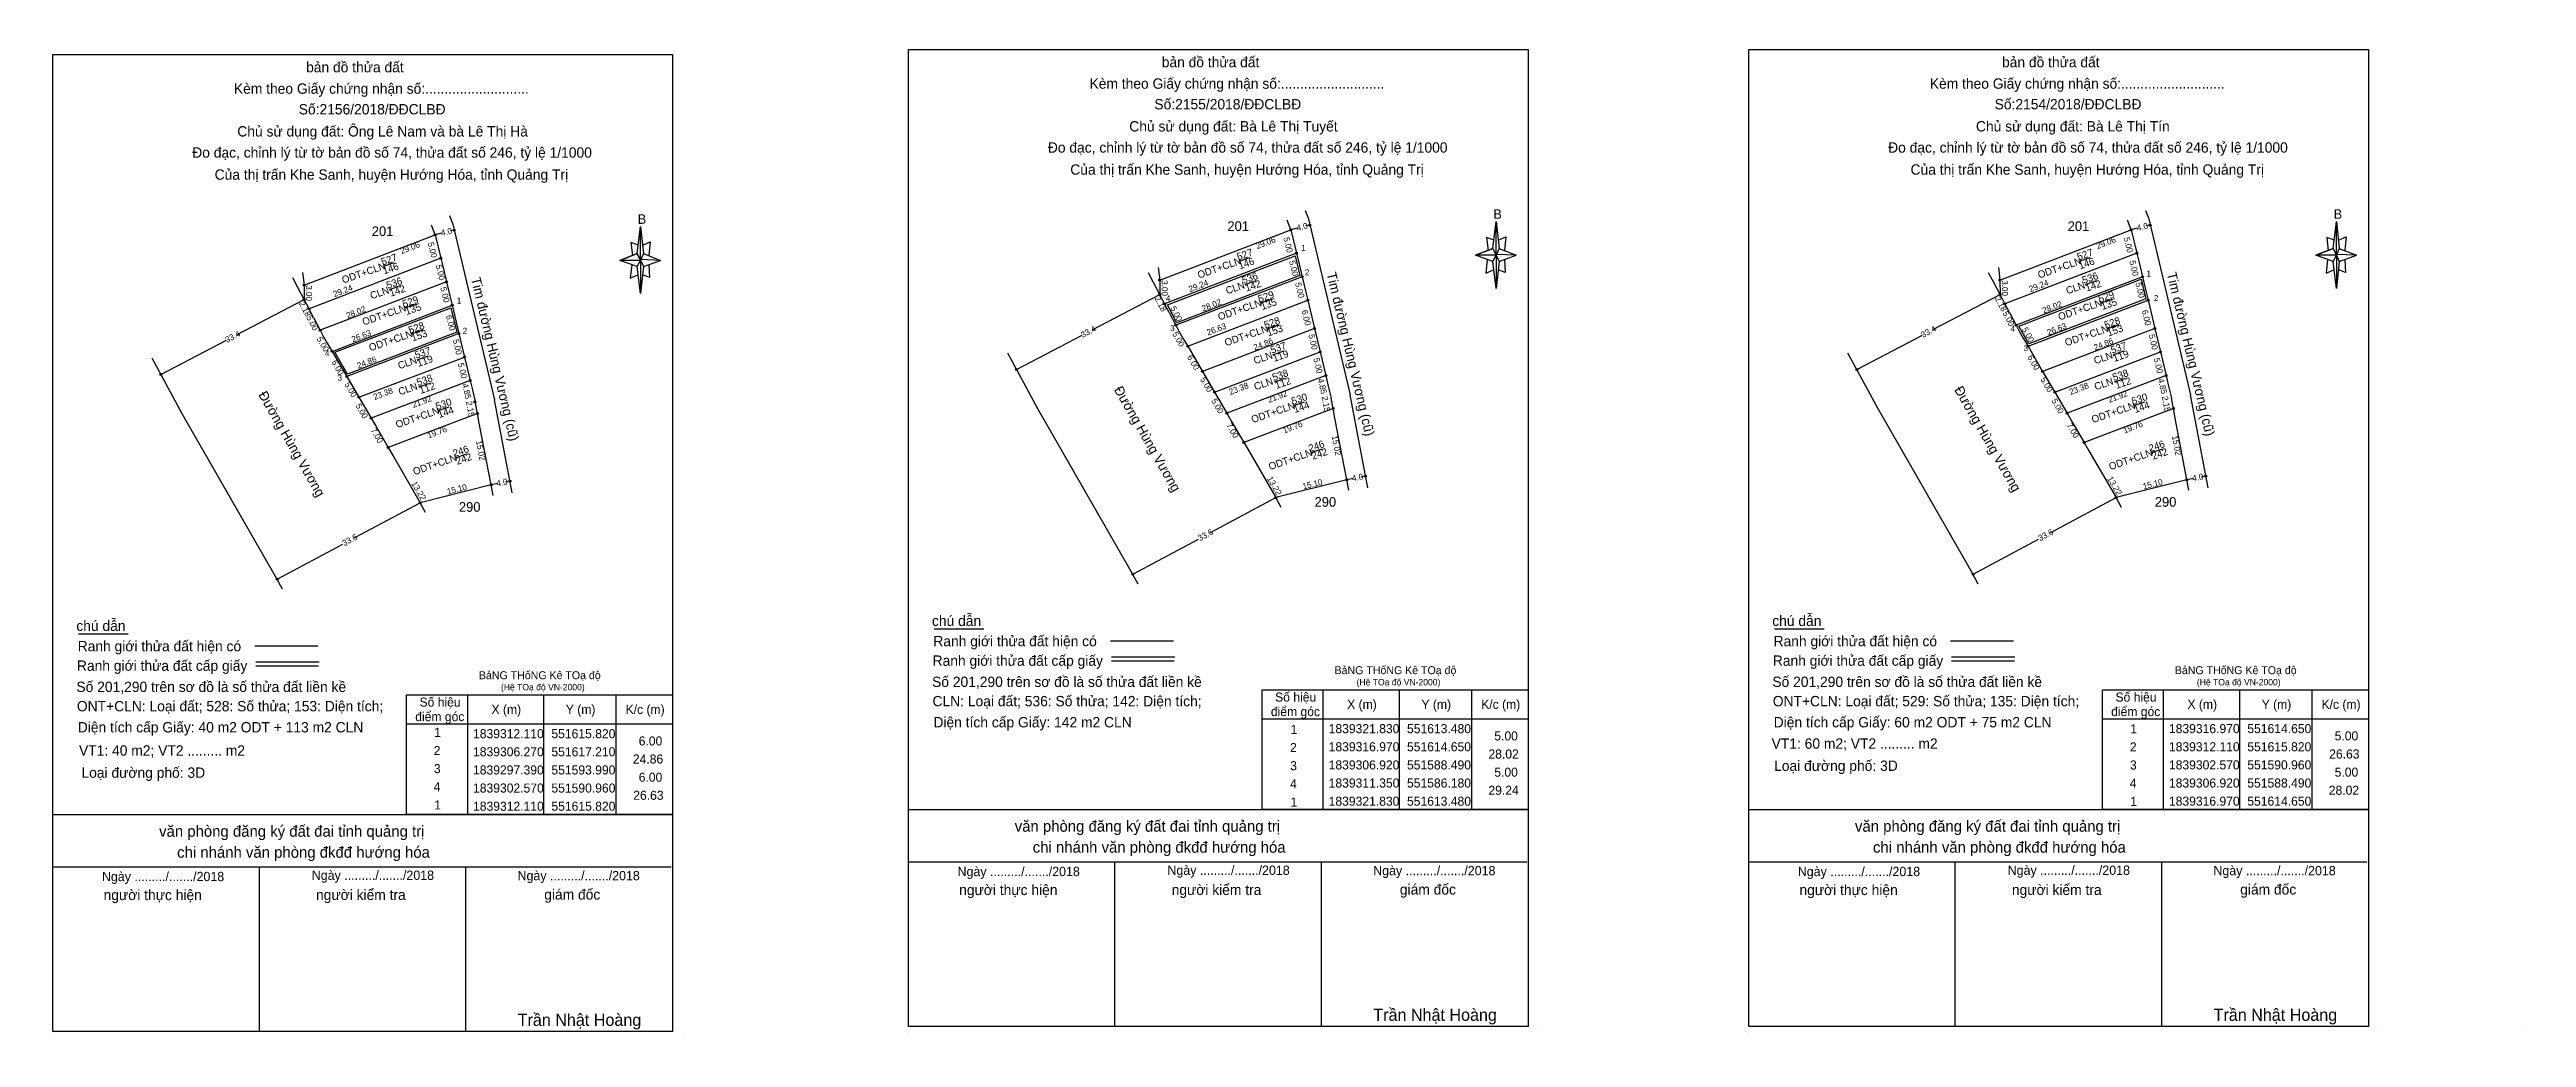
# Model space of a CAD drawing. Extents: x 549542 to 551639, y 1839142 to 1839580.
# Drawn here: x 550073 to 550586, y 1839142 to 1839346 of the extents above; entities that cross this region are included whole.
import ezdxf

# ---------------------------------------------------------------- set-up
doc = ezdxf.new("R2010")
doc.units = 0
for name, color, linetype in [('Level 1', 7, 'Continuous'), ('Level 10', 7, 'Continuous'), ('Level 17', 7, 'Continuous'), ('Level 5', 7, 'Continuous'), ('Level 55', 7, 'Continuous'), ('Level 6', 7, 'Continuous'), ('Level 63', 7, 'Continuous')]:
    doc.layers.add(name, color=color, linetype=linetype)

msp = doc.modelspace()

# ---------------------------------------------------------------- linework, layer by layer
at = {"layer": 'Level 1'}
for centre in [(550157.07, 1839309.07), (550334.14, 1839310.11), (550508.03, 1839310.11), (550096.38, 1839279.2), (550273.45, 1839280.24), (550447.34, 1839280.24), (550168.62, 1839257.12), (550345.69, 1839258.16), (550519.58, 1839258.16), (550120.45, 1839236.86), (550297.52, 1839237.9), (550471.41, 1839237.9)]:
    msp.add_circle(centre, 0.2, dxfattribs=at)
at = {"layer": 'Level 10'}
for p, q in [((550156.71, 1839310.6), (550156.16, 1839312)), ((550333.78, 1839311.64), (550333.23, 1839313.04)), ((550333.78, 1839311.64), (550342.49, 1839275.03)), ((550507.67, 1839311.64), (550507.12, 1839313.04)), ((550507.67, 1839311.64), (550516.38, 1839275.03)), ((550126, 1839297.7), (550153.13, 1839308.1)), ((550153.13, 1839308.1), (550152.41, 1839310.09)), ((550154.42, 1839308.42), (550153.13, 1839308.1)), ((550153.13, 1839308.1), (550154.33, 1839303.25)), ((550157.07, 1839309.07), (550156.28, 1839308.88)), ((550156.71, 1839310.6), (550165.42, 1839273.99)), ((550303.07, 1839298.74), (550330.2, 1839309.14)), ((550330.2, 1839309.14), (550329.48, 1839311.13)), ((550331.49, 1839309.46), (550330.2, 1839309.14)), ((550330.2, 1839309.14), (550331.4, 1839304.29)), ((550334.14, 1839310.11), (550333.35, 1839309.92)), ((550476.96, 1839298.74), (550504.09, 1839309.14)), ((550504.09, 1839309.14), (550503.37, 1839311.13)), ((550505.38, 1839309.46), (550504.09, 1839309.14)), ((550504.09, 1839309.14), (550505.29, 1839304.29)), ((550508.03, 1839310.11), (550507.24, 1839309.92)), ((550154.33, 1839303.25), (550154.81, 1839301.3)), ((550154.81, 1839301.3), (550155.5, 1839298.39)), ((550302.75, 1839301.32), (550303.07, 1839298.74)), ((550331.4, 1839304.29), (550331.88, 1839302.34)), ((550331.88, 1839302.34), (550332.57, 1839299.43)), ((550476.64, 1839301.32), (550476.96, 1839298.74)), ((550505.29, 1839304.29), (550505.77, 1839302.34)), ((550505.77, 1839302.34), (550506.46, 1839299.43)), ((550124.71, 1839297.2), (550123.66, 1839299.22)), ((550126.02, 1839294.7), (550124.71, 1839297.2)), ((550125.68, 1839300.28), (550126, 1839297.7)), ((550155.5, 1839298.39), (550156.2, 1839295.46)), ((550301.78, 1839298.24), (550300.73, 1839300.26)), ((550303.09, 1839295.74), (550301.78, 1839298.24)), ((550332.57, 1839299.43), (550333.27, 1839296.5)), ((550333.27, 1839296.5), (550333.74, 1839294.57)), ((550475.67, 1839298.24), (550474.62, 1839300.26)), ((550476.98, 1839295.74), (550475.67, 1839298.24)), ((550506.46, 1839299.43), (550507.16, 1839296.5)), ((550507.16, 1839296.5), (550507.63, 1839294.57)), ((550112.14, 1839287.44), (550126.02, 1839294.7)), ((550127.03, 1839292.77), (550126.02, 1839294.7)), ((550127.97, 1839290.98), (550127.03, 1839292.77)), ((550127.97, 1839290.98), (550129.34, 1839288.34)), ((550156.2, 1839295.46), (550156.67, 1839293.53)), ((550156.67, 1839293.53), (550158.06, 1839287.69)), ((550289.21, 1839288.48), (550303.09, 1839295.74)), ((550304.1, 1839293.81), (550303.09, 1839295.74)), ((550305.04, 1839292.02), (550304.1, 1839293.81)), ((550305.04, 1839292.02), (550306.41, 1839289.38)), ((550333.74, 1839294.57), (550335.13, 1839288.73)), ((550463.1, 1839288.48), (550476.98, 1839295.74)), ((550477.99, 1839293.81), (550476.98, 1839295.74)), ((550478.93, 1839292.02), (550477.99, 1839293.81)), ((550478.93, 1839292.02), (550480.3, 1839289.38)), ((550507.63, 1839294.57), (550509.02, 1839288.73)), ((550096.38, 1839279.2), (550109.96, 1839286.3)), ((550129.34, 1839288.34), (550129.99, 1839287.1)), ((550129.99, 1839287.1), (550130.81, 1839285.7)), ((550130.81, 1839285.7), (550131.81, 1839283.99)), ((550158.06, 1839287.69), (550159.21, 1839282.82)), ((550273.45, 1839280.24), (550287.03, 1839287.34)), ((550306.41, 1839289.38), (550307.06, 1839288.14)), ((550307.06, 1839288.14), (550307.88, 1839286.74)), ((550307.88, 1839286.74), (550308.88, 1839285.03)), ((550335.13, 1839288.73), (550336.28, 1839283.86)), ((550447.34, 1839280.24), (550460.92, 1839287.34)), ((550480.3, 1839289.38), (550480.95, 1839288.14)), ((550480.95, 1839288.14), (550481.77, 1839286.74)), ((550481.77, 1839286.74), (550482.77, 1839285.03)), ((550509.02, 1839288.73), (550510.17, 1839283.86)), ((550100.78, 1839271.08), (550094.55, 1839282.58)), ((550131.81, 1839283.99), (550134.84, 1839278.81)), ((550159.21, 1839282.82), (550160.37, 1839277.96)), ((550277.85, 1839272.12), (550271.62, 1839283.62)), ((550308.88, 1839285.03), (550311.91, 1839279.85)), ((550336.28, 1839283.86), (550337.44, 1839279)), ((550451.74, 1839272.12), (550445.51, 1839283.62)), ((550482.77, 1839285.03), (550485.8, 1839279.85)), ((550510.17, 1839283.86), (550511.33, 1839279)), ((550134.84, 1839278.81), (550137.36, 1839274.49)), ((550160.37, 1839277.96), (550160.83, 1839276)), ((550160.83, 1839276), (550161.49, 1839273.24)), ((550311.91, 1839279.85), (550314.43, 1839275.53)), ((550314.43, 1839275.53), (550316.95, 1839271.21)), ((550337.44, 1839279), (550337.9, 1839277.04)), ((550337.9, 1839277.04), (550338.56, 1839274.28)), ((550485.8, 1839279.85), (550488.32, 1839275.53)), ((550488.32, 1839275.53), (550490.84, 1839271.21)), ((550511.33, 1839279), (550511.79, 1839277.04)), ((550511.79, 1839277.04), (550512.45, 1839274.28)), ((550120.12, 1839237.44), (550100.78, 1839271.08)), ((550137.36, 1839274.49), (550139.88, 1839270.17)), ((550161.89, 1839271.13), (550161.49, 1839273.24)), ((550162.27, 1839269.15), (550161.89, 1839271.13)), ((550169.07, 1839254.72), (550165.42, 1839273.99)), ((550297.19, 1839238.48), (550277.85, 1839272.12)), ((550316.95, 1839271.21), (550317.96, 1839269.47)), ((550338.96, 1839272.17), (550338.56, 1839274.28)), ((550339.34, 1839270.19), (550338.96, 1839272.17)), ((550346.14, 1839255.76), (550342.49, 1839275.03)), ((550471.08, 1839238.48), (550451.74, 1839272.12)), ((550490.84, 1839271.21), (550491.85, 1839269.47)), ((550512.85, 1839272.17), (550512.45, 1839274.28)), ((550513.23, 1839270.19), (550512.85, 1839272.17)), ((550520.03, 1839255.76), (550516.38, 1839275.03)), ((550139.88, 1839270.17), (550140.89, 1839268.43)), ((550140.89, 1839268.43), (550143.41, 1839264.12)), ((550164.7, 1839256.38), (550162.27, 1839269.15)), ((550317.96, 1839269.47), (550320.48, 1839265.16)), ((550341.77, 1839257.42), (550339.34, 1839270.19)), ((550491.85, 1839269.47), (550494.37, 1839265.16)), ((550515.66, 1839257.42), (550513.23, 1839270.19)), ((550143.41, 1839264.12), (550144.42, 1839262.38)), ((550144.42, 1839262.38), (550150.06, 1839252.69)), ((550320.48, 1839265.16), (550321.49, 1839263.42)), ((550321.49, 1839263.42), (550327.13, 1839253.73)), ((550494.37, 1839265.16), (550495.38, 1839263.42)), ((550495.38, 1839263.42), (550501.02, 1839253.73)), ((550166.04, 1839256.63), (550164.7, 1839256.38)), ((550165.11, 1839254.21), (550164.7, 1839256.38)), ((550168.62, 1839257.12), (550167.66, 1839256.94)), ((550343.11, 1839257.67), (550341.77, 1839257.42)), ((550342.18, 1839255.25), (550341.77, 1839257.42)), ((550345.69, 1839258.16), (550344.73, 1839257.98)), ((550517, 1839257.67), (550515.66, 1839257.42)), ((550516.07, 1839255.25), (550515.66, 1839257.42)), ((550519.58, 1839258.16), (550518.62, 1839257.98)), ((550136.54, 1839245.46), (550150.06, 1839252.69)), ((550151.14, 1839250.67), (550150.06, 1839252.69)), ((550313.61, 1839246.5), (550327.13, 1839253.73)), ((550328.21, 1839251.71), (550327.13, 1839253.73)), ((550487.5, 1839246.5), (550501.02, 1839253.73)), ((550502.1, 1839251.71), (550501.02, 1839253.73)), ((550297.52, 1839237.9), (550311.07, 1839245.14)), ((550471.41, 1839237.9), (550484.96, 1839245.14)), ((550120.45, 1839236.86), (550134, 1839244.1)), ((550121.52, 1839234.83), (550120.12, 1839237.44)), ((550298.59, 1839235.87), (550297.19, 1839238.48)), ((550472.48, 1839235.87), (550471.08, 1839238.48))]:
    msp.add_line(p, q, dxfattribs=at)
for points in [[(550126, 1839297.7), (550126.02, 1839294.7)], [(550303.07, 1839298.74), (550303.09, 1839295.74)], [(550476.96, 1839298.74), (550476.98, 1839295.74)], [(550164.7, 1839256.38), (550150.06, 1839252.69)], [(550341.77, 1839257.42), (550327.13, 1839253.73)], [(550515.66, 1839257.42), (550501.02, 1839253.73)]]:
    msp.add_lwpolyline(points, dxfattribs=at)
at = {"layer": 'Level 17'}
for p, q in [((550079.31, 1839225.57), (550089.63, 1839225.57)), ((550256.38, 1839226.61), (550266.7, 1839226.61)), ((550430.27, 1839226.61), (550440.59, 1839226.61))]:
    msp.add_line(p, q, dxfattribs=at)
at = {"layer": 'Level 5'}
for p, q in [((550195.23, 1839305.95), (550193.66, 1839306.52)), ((550193.66, 1839306.52), (550193.95, 1839303.81)), ((550194.94, 1839304.24), (550195.66, 1839309.8)), ((550196.08, 1839305.95), (550197.65, 1839306.66)), ((550197.65, 1839306.66), (550197.37, 1839303.81)), ((550372.3, 1839306.99), (550370.73, 1839307.56)), ((550370.73, 1839307.56), (550371.02, 1839304.85)), ((550372.01, 1839305.28), (550372.73, 1839310.84)), ((550373.15, 1839306.99), (550374.72, 1839307.7)), ((550374.72, 1839307.7), (550374.44, 1839304.85)), ((550546.19, 1839306.99), (550544.62, 1839307.56)), ((550544.62, 1839307.56), (550544.91, 1839304.85)), ((550545.9, 1839305.28), (550546.62, 1839310.84)), ((550547.04, 1839306.99), (550548.61, 1839307.7)), ((550548.61, 1839307.7), (550548.33, 1839304.85)), ((550194.94, 1839304.24), (550191.38, 1839302.81)), ((550191.38, 1839302.81), (550194.94, 1839304.24)), ((550194.94, 1839301.53), (550191.38, 1839302.81)), ((550195.66, 1839302.81), (550191.38, 1839302.81)), ((550193.8, 1839301.96), (550193.52, 1839299.11)), ((550195.66, 1839302.81), (550194.94, 1839304.24)), ((550194.94, 1839304.24), (550196.23, 1839301.53)), ((550199.79, 1839302.81), (550195.66, 1839302.96)), ((550195.66, 1839302.96), (550195.66, 1839302.81)), ((550195.66, 1839302.81), (550196.23, 1839301.53)), ((550196.23, 1839301.53), (550195.66, 1839295.97)), ((550196.23, 1839304.24), (550199.79, 1839302.81)), ((550196.23, 1839301.53), (550199.79, 1839302.81)), ((550196.23, 1839301.53), (550199.79, 1839302.81)), ((550197.37, 1839301.96), (550197.51, 1839299.25)), ((550372.01, 1839305.28), (550368.45, 1839303.85)), ((550368.45, 1839303.85), (550372.01, 1839305.28)), ((550372.01, 1839302.57), (550368.45, 1839303.85)), ((550372.73, 1839303.85), (550368.45, 1839303.85)), ((550370.87, 1839303), (550370.59, 1839300.15)), ((550372.73, 1839303.85), (550372.01, 1839305.28)), ((550372.01, 1839305.28), (550373.3, 1839302.57)), ((550376.86, 1839303.85), (550372.73, 1839304)), ((550372.73, 1839304), (550372.73, 1839303.85)), ((550372.73, 1839303.85), (550373.3, 1839302.57)), ((550373.3, 1839302.57), (550372.73, 1839297.01)), ((550373.3, 1839305.28), (550376.86, 1839303.85)), ((550373.3, 1839302.57), (550376.86, 1839303.85)), ((550373.3, 1839302.57), (550376.86, 1839303.85)), ((550374.44, 1839303), (550374.58, 1839300.29)), ((550545.9, 1839305.28), (550542.34, 1839303.85)), ((550542.34, 1839303.85), (550545.9, 1839305.28)), ((550545.9, 1839302.57), (550542.34, 1839303.85)), ((550546.62, 1839303.85), (550542.34, 1839303.85)), ((550544.76, 1839303), (550544.48, 1839300.15)), ((550546.62, 1839303.85), (550545.9, 1839305.28)), ((550545.9, 1839305.28), (550547.19, 1839302.57)), ((550550.75, 1839303.85), (550546.62, 1839304)), ((550546.62, 1839304), (550546.62, 1839303.85)), ((550546.62, 1839303.85), (550547.19, 1839302.57)), ((550547.19, 1839302.57), (550546.62, 1839297.01)), ((550547.19, 1839305.28), (550550.75, 1839303.85)), ((550547.19, 1839302.57), (550550.75, 1839303.85)), ((550547.19, 1839302.57), (550550.75, 1839303.85)), ((550548.33, 1839303), (550548.47, 1839300.29)), ((550193.52, 1839299.11), (550195.09, 1839299.82)), ((550197.51, 1839299.25), (550196.08, 1839299.82)), ((550370.59, 1839300.15), (550372.16, 1839300.86)), ((550374.58, 1839300.29), (550373.15, 1839300.86)), ((550544.48, 1839300.15), (550546.05, 1839300.86)), ((550548.47, 1839300.29), (550547.04, 1839300.86)), ((550251.07, 1839189.23), (550379.32, 1839189.23)), ((550424.96, 1839189.23), (550553.21, 1839189.23)), ((550074, 1839188.19), (550202.25, 1839188.19)), ((550251.07, 1839178.4), (550379.03, 1839178.4)), ((550251.07, 1839178.4), (550379.03, 1839178.4)), ((550251.07, 1839178.4), (550379.03, 1839178.4)), ((550251.07, 1839144.34), (550251.07, 1839178.4)), ((550293.82, 1839144.34), (550293.82, 1839178.4)), ((550336.57, 1839144.34), (550336.57, 1839178.4)), ((550424.96, 1839178.4), (550552.92, 1839178.4)), ((550424.96, 1839178.4), (550552.92, 1839178.4)), ((550424.96, 1839178.4), (550552.92, 1839178.4)), ((550424.96, 1839144.34), (550424.96, 1839178.4)), ((550467.71, 1839144.34), (550467.71, 1839178.4)), ((550510.46, 1839144.34), (550510.46, 1839178.4)), ((550074, 1839177.36), (550201.96, 1839177.36)), ((550074, 1839177.36), (550201.96, 1839177.36)), ((550074, 1839177.36), (550201.96, 1839177.36)), ((550074, 1839143.3), (550074, 1839177.36)), ((550116.75, 1839143.3), (550116.75, 1839177.36)), ((550159.5, 1839143.3), (550159.5, 1839177.36)), ((550073.33, 1839142.21), (550073.33, 1839142.21)), ((550073.33, 1839142.21), (550073.33, 1839142.21)), ((550073.33, 1839142.21), (550073.33, 1839142.21)), ((550202.25, 1839143.3), (550074, 1839143.3)), ((550250.4, 1839143.25), (550250.4, 1839143.25)), ((550250.4, 1839143.25), (550250.4, 1839143.25)), ((550250.4, 1839143.25), (550250.4, 1839143.25)), ((550250.97, 1839143.14), (550250.97, 1839143.14)), ((550250.97, 1839143.14), (550250.97, 1839143.14)), ((550250.97, 1839143.14), (550250.97, 1839143.14)), ((550379.32, 1839144.34), (550251.07, 1839144.34)), ((550424.29, 1839143.25), (550424.29, 1839143.25)), ((550424.29, 1839143.25), (550424.29, 1839143.25)), ((550424.29, 1839143.25), (550424.29, 1839143.25)), ((550424.86, 1839143.14), (550424.86, 1839143.14)), ((550424.86, 1839143.14), (550424.86, 1839143.14)), ((550424.86, 1839143.14), (550424.86, 1839143.14)), ((550553.21, 1839144.34), (550424.96, 1839144.34)), ((550585.35, 1839143.77), (550585.35, 1839143.77)), ((550585.35, 1839143.77), (550585.35, 1839143.77)), ((550585.35, 1839143.77), (550585.35, 1839143.77)), ((550585.92, 1839143.66), (550585.92, 1839143.66)), ((550585.92, 1839143.66), (550585.92, 1839143.66)), ((550585.92, 1839143.66), (550585.92, 1839143.66)), ((550073.9, 1839142.1), (550073.9, 1839142.1)), ((550073.9, 1839142.1), (550073.9, 1839142.1)), ((550073.9, 1839142.1), (550073.9, 1839142.1))]:
    msp.add_line(p, q, dxfattribs=at)
for points in [[(550074, 1839345.36), (550202.25, 1839345.36), (550202.25, 1839143.3), (550074, 1839143.3)], [(550251.07, 1839346.4), (550379.32, 1839346.4), (550379.32, 1839144.34), (550251.07, 1839144.34)], [(550424.96, 1839346.4), (550553.21, 1839346.4), (550553.21, 1839144.34), (550424.96, 1839144.34)], [(550195.66, 1839309.8), (550196.23, 1839304.24), (550195.66, 1839302.81)], [(550372.73, 1839310.84), (550373.3, 1839305.28), (550372.73, 1839303.85)], [(550546.62, 1839310.84), (550547.19, 1839305.28), (550546.62, 1839303.85)], [(550195.66, 1839302.81), (550195.66, 1839295.97), (550194.94, 1839301.53)], [(550372.73, 1839303.85), (550372.73, 1839297.01), (550372.01, 1839302.57)], [(550546.62, 1839303.85), (550546.62, 1839297.01), (550545.9, 1839302.57)]]:
    msp.add_lwpolyline(points, close=True, dxfattribs=at)
at = {"layer": 'Level 55'}
for p, q in [((550154.33, 1839303.25), (550127.03, 1839292.77)), ((550331.4, 1839304.29), (550304.1, 1839293.81)), ((550505.29, 1839304.29), (550477.99, 1839293.81)), ((550155.5, 1839298.39), (550129.34, 1839288.34)), ((550332.57, 1839299.43), (550306.41, 1839289.38)), ((550506.46, 1839299.43), (550480.3, 1839289.38)), ((550131.81, 1839283.99), (550156.67, 1839293.53)), ((550308.88, 1839285.03), (550333.74, 1839294.57)), ((550482.77, 1839285.03), (550507.63, 1839294.57)), ((550158.06, 1839287.69), (550134.84, 1839278.81)), ((550335.13, 1839288.73), (550311.91, 1839279.85)), ((550509.02, 1839288.73), (550485.8, 1839279.85)), ((550137.36, 1839274.49), (550159.21, 1839282.82)), ((550314.43, 1839275.53), (550336.28, 1839283.86)), ((550488.32, 1839275.53), (550510.17, 1839283.86)), ((550160.37, 1839277.96), (550139.88, 1839270.17)), ((550337.44, 1839279), (550316.95, 1839271.21)), ((550511.33, 1839279), (550490.84, 1839271.21)), ((550161.89, 1839271.13), (550143.41, 1839264.12)), ((550338.96, 1839272.17), (550320.48, 1839265.16)), ((550512.85, 1839272.17), (550494.37, 1839265.16))]:
    msp.add_line(p, q, dxfattribs=at)
for points in [[(550331.12, 1839303.75), (550332.1, 1839299.68), (550306.6, 1839289.88), (550304.66, 1839293.6)], [(550506.18, 1839298.89), (550507.16, 1839294.82), (550482.95, 1839285.53), (550480.88, 1839289.17)], [(550156.39, 1839292.99), (550157.59, 1839287.94), (550135.01, 1839279.3), (550132.39, 1839283.79)]]:
    msp.add_lwpolyline(points, close=True, dxfattribs=at)
at = {"layer": 'Level 6'}
for p, q in [((550115.79, 1839223.1), (550128.83, 1839223.1)), ((550116, 1839219.8), (550129.11, 1839219.8)), ((550292.86, 1839224.14), (550305.9, 1839224.14)), ((550293.07, 1839220.84), (550306.18, 1839220.84)), ((550293.07, 1839219.96), (550306.09, 1839219.96)), ((550466.75, 1839224.14), (550479.79, 1839224.14)), ((550466.96, 1839220.84), (550480.07, 1839220.84)), ((550466.96, 1839219.96), (550479.98, 1839219.96)), ((550116, 1839218.92), (550129.02, 1839218.92)), ((550204.97, 1839142.59), (550204.97, 1839142.59)), ((550204.97, 1839142.59), (550204.97, 1839142.59)), ((550204.97, 1839142.59), (550204.97, 1839142.59)), ((550382.04, 1839143.63), (550382.04, 1839143.63)), ((550382.04, 1839143.63), (550382.04, 1839143.63)), ((550382.04, 1839143.63), (550382.04, 1839143.63)), ((550555.93, 1839143.63), (550555.93, 1839143.63)), ((550555.93, 1839143.63), (550555.93, 1839143.63)), ((550555.93, 1839143.63), (550555.93, 1839143.63))]:
    msp.add_line(p, q, dxfattribs=at)
at = {"layer": 'Level 63'}
for p, q in [((550142.42, 1839301.6), (550144.68, 1839302.38)), ((550319.49, 1839302.64), (550321.75, 1839303.42)), ((550493.38, 1839302.64), (550495.64, 1839303.42)), ((550143.7, 1839296.8), (550145.96, 1839297.58)), ((550320.77, 1839297.84), (550323.03, 1839298.62)), ((550494.66, 1839297.84), (550496.92, 1839298.62)), ((550146.87, 1839292.98), (550149.13, 1839293.76)), ((550323.94, 1839294.02), (550326.2, 1839294.8)), ((550497.83, 1839294.02), (550500.09, 1839294.8)), ((550148.36, 1839287.67), (550150.62, 1839288.45)), ((550325.43, 1839288.71), (550327.69, 1839289.49)), ((550499.32, 1839288.71), (550501.58, 1839289.49)), ((550149.41, 1839282.26), (550151.67, 1839283.04)), ((550326.48, 1839283.3), (550328.74, 1839284.08)), ((550500.37, 1839283.3), (550502.63, 1839284.08)), ((550149.74, 1839276.65), (550152, 1839277.43)), ((550326.81, 1839277.69), (550329.07, 1839278.47)), ((550500.7, 1839277.69), (550502.96, 1839278.47)), ((550153.74, 1839271.75), (550156, 1839272.53)), ((550330.81, 1839272.79), (550333.07, 1839273.57)), ((550504.7, 1839272.79), (550506.96, 1839273.57)), ((550157.36, 1839262), (550159.62, 1839262.78)), ((550334.43, 1839263.04), (550336.69, 1839263.82)), ((550508.32, 1839263.04), (550510.58, 1839263.82)), ((550336.86, 1839213.98), (550336.86, 1839189.23)), ((550352.62, 1839213.98), (550352.62, 1839189.23)), ((550367.62, 1839213.98), (550367.62, 1839189.23)), ((550510.77, 1839213.99), (550510.77, 1839189.23)), ((550526.51, 1839213.99), (550526.51, 1839189.23)), ((550541.51, 1839213.99), (550541.51, 1839189.23)), ((550159.8, 1839212.94), (550159.8, 1839188.19)), ((550175.55, 1839212.94), (550175.55, 1839188.19)), ((550190.55, 1839212.94), (550190.55, 1839188.19)), ((550147.2, 1839206.94), (550202.25, 1839206.94)), ((550324.26, 1839207.98), (550379.32, 1839207.98)), ((550498.17, 1839207.99), (550553.21, 1839207.99))]:
    msp.add_line(p, q, dxfattribs=at)
for points in [[(550324.26, 1839213.98), (550379.32, 1839213.98), (550379.32, 1839189.23), (550324.26, 1839189.23)], [(550498.17, 1839213.99), (550553.21, 1839213.99), (550553.21, 1839189.23), (550498.17, 1839189.23)], [(550147.2, 1839212.94), (550202.25, 1839212.94), (550202.25, 1839188.19), (550147.2, 1839188.19)]]:
    msp.add_lwpolyline(points, close=True, dxfattribs=at)
for centre in [(550153.13, 1839308.1), (550330.2, 1839309.14), (550504.09, 1839309.14), (550154.33, 1839303.25), (550331.4, 1839304.29), (550505.29, 1839304.29), (550126, 1839297.7), (550155.5, 1839298.39), (550303.07, 1839298.74), (550332.57, 1839299.43), (550476.96, 1839298.74), (550506.46, 1839299.43), (550126.02, 1839294.7), (550127.03, 1839292.77), (550156.67, 1839293.53), (550303.09, 1839295.74), (550304.1, 1839293.81), (550333.74, 1839294.57), (550476.98, 1839295.74), (550477.99, 1839293.81), (550507.63, 1839294.57), (550129.34, 1839288.34), (550158.06, 1839287.69), (550306.41, 1839289.38), (550335.13, 1839288.73), (550480.3, 1839289.38), (550509.02, 1839288.73), (550131.81, 1839283.99), (550159.21, 1839282.82), (550308.88, 1839285.03), (550336.28, 1839283.86), (550482.77, 1839285.03), (550510.17, 1839283.86), (550134.84, 1839278.81), (550160.37, 1839277.96), (550311.91, 1839279.85), (550314.43, 1839275.53), (550337.44, 1839279), (550485.8, 1839279.85), (550488.32, 1839275.53), (550511.33, 1839279), (550137.36, 1839274.49), (550139.88, 1839270.17), (550161.34, 1839273.57), (550161.89, 1839271.13), (550316.95, 1839271.21), (550338.96, 1839272.17), (550490.84, 1839271.21), (550512.85, 1839272.17), (550320.48, 1839265.16), (550494.37, 1839265.16), (550143.41, 1839264.12), (550164.7, 1839256.38), (550341.77, 1839257.42), (550515.66, 1839257.42), (550150.06, 1839252.69), (550327.13, 1839253.73), (550501.02, 1839253.73)]:
    msp.add_circle(centre, 0.2, dxfattribs=at)

# ---------------------------------------------------------------- texts
at = {"layer": 'Level 1'}
for s, p in [('ODT+CLN', (550134.13, 1839297.99)), ('527', (550142.26, 1839301.73)), ('146', (550142.59, 1839299.9)), ('ODT+CLN', (550311.2, 1839299.03)), ('527', (550319.33, 1839302.77)), ('146', (550319.66, 1839300.94)), ('ODT+CLN', (550485.09, 1839299.03)), ('527', (550493.22, 1839302.77)), ('146', (550493.55, 1839300.94)), ('CLN', (550139.97, 1839294.73)), ('536', (550143.32, 1839296.88)), ('142', (550143.97, 1839295.28)), ('CLN', (550317.04, 1839295.77)), ('536', (550320.39, 1839297.92)), ('142', (550321.04, 1839296.32)), ('529', (550323.73, 1839294.05)), ('CLN', (550490.93, 1839295.77)), ('536', (550494.28, 1839297.92)), ('142', (550494.93, 1839296.32)), ('529', (550497.62, 1839294.05)), ('ODT+CLN', (550138.35, 1839289.32)), ('529', (550146.66, 1839293.01)), ('135', (550147.22, 1839291.48)), ('ODT+CLN', (550315.42, 1839290.36)), ('135', (550324.29, 1839292.52)), ('528', (550324.97, 1839288.66)), ('ODT+CLN', (550489.31, 1839290.36)), ('135', (550498.18, 1839292.52)), ('528', (550498.86, 1839288.66)), ('ODT+CLN', (550139.73, 1839283.99)), ('528', (550147.9, 1839287.62)), ('153', (550148.49, 1839286.02)), ('ODT+CLN', (550316.8, 1839285.03)), ('153', (550325.56, 1839287.06)), ('537', (550326.29, 1839283.48)), ('ODT+CLN', (550490.69, 1839285.03)), ('153', (550499.45, 1839287.06)), ('537', (550500.18, 1839283.48)), ('CLN', (550145.72, 1839280.26)), ('537', (550149.22, 1839282.44)), ('119', (550149.67, 1839280.76)), ('CLN', (550322.79, 1839281.3)), ('119', (550326.74, 1839281.8)), ('CLN', (550496.68, 1839281.3)), ('119', (550500.63, 1839281.8)), ('CLN', (550145.82, 1839274.87)), ('538', (550149.59, 1839276.79)), ('112', (550150.15, 1839275.16)), ('CLN', (550322.89, 1839275.91)), ('538', (550326.66, 1839277.83)), ('112', (550327.22, 1839276.2)), ('CLN', (550496.78, 1839275.91)), ('538', (550500.55, 1839277.83)), ('112', (550501.11, 1839276.2)), ('ODT+CLN', (550145.26, 1839268.09)), ('530', (550153.55, 1839271.85)), ('144', (550153.99, 1839270.17)), ('ODT+CLN', (550322.33, 1839269.13)), ('530', (550330.62, 1839272.89)), ('144', (550331.06, 1839271.21)), ('ODT+CLN', (550496.22, 1839269.13)), ('530', (550504.51, 1839272.89)), ('144', (550504.95, 1839271.21)), ('246', (550334.17, 1839263.15)), ('246', (550508.06, 1839263.15)), ('ODT+CLN', (550148.85, 1839258.36)), ('246', (550157.1, 1839262.11)), ('242', (550157.72, 1839260.5)), ('ODT+CLN', (550325.92, 1839259.4)), ('242', (550334.79, 1839261.54)), ('ODT+CLN', (550499.81, 1839259.4)), ('242', (550508.68, 1839261.54))]:
    msp.add_text(s, height=1.5, rotation=19.0872, dxfattribs=at).set_placement(p)
for s, height, p in [('BảNG THốNG Kê TOạ độ ', 1.6387, (550339.26, 1839217.23)), ('BảNG THốNG Kê TOạ độ ', 1.6387, (550513.15, 1839217.23)), ('BảNG THốNG Kê TOạ độ ', 1.6387, (550162.19, 1839216.19)), ('(Hệ TOạ độ VN-2000)', 1.3252, (550166.75, 1839213.88)), ('(Hệ TOạ độ VN-2000)', 1.3252, (550343.82, 1839214.92)), ('(Hệ TOạ độ VN-2000)', 1.3252, (550517.71, 1839214.92))]:
    msp.add_text(s, height=height, dxfattribs=at).set_placement(p)
at = {"layer": 'Level 10'}
for s, p in [('201', (550140.02, 1839307.84)), ('201', (550317.09, 1839308.88)), ('201', (550490.98, 1839308.88)), ('290', (550158.05, 1839250.81)), ('290', (550335.12, 1839251.85)), ('290', (550509.01, 1839251.85))]:
    msp.add_text(s, height=2, dxfattribs=at).set_placement(p)
for s, height, rotation, p in [('4.0', 1.25, 13.8308, (550154.49, 1839307.83)), ('4.0', 1.25, 13.8308, (550331.56, 1839308.87)), ('4.0', 1.25, 13.8308, (550505.45, 1839308.87)), ('Tim đường Hùng Vương (cũ)', 2, 283.3826, (550160.52, 1839299.06)), ('Tim đường Hùng Vương (cũ)', 2, 283.3826, (550337.59, 1839300.1)), ('Tim đường Hùng Vương (cũ)', 2, 283.3826, (550511.48, 1839300.1)), ('33.4', 1.25, 27.607, (550110.07, 1839285.71)), ('33.4', 1.25, 27.607, (550287.14, 1839286.75)), ('33.4', 1.25, 27.607, (550461.03, 1839286.75)), ('Đường Hùng Vương', 2, 299.8951, (550116.47, 1839275.03)), ('Đường Hùng Vương', 2, 299.8951, (550293.54, 1839276.07)), ('Đường Hùng Vương', 2, 299.8951, (550467.43, 1839276.07)), ('4.0', 1.25, 10.6902, (550165.92, 1839256.05)), ('4.0', 1.25, 10.6902, (550342.99, 1839257.09)), ('4.0', 1.25, 10.6902, (550516.88, 1839257.09)), ('33.6', 1.25, 28.1297, (550134.33, 1839243.67)), ('33.6', 1.25, 28.1297, (550311.4, 1839244.71)), ('33.6', 1.25, 28.1297, (550485.29, 1839244.71))]:
    msp.add_text(s, height=height, rotation=rotation, dxfattribs=at).set_placement(p)
at = {"layer": 'Level 5'}
for s, height, p in [('bản đồ thửa đất', 2.1375, (550126.43, 1839341.69)), ('bản đồ thửa đất', 2.1375, (550303.5, 1839342.73)), ('bản đồ thửa đất', 2.1375, (550477.39, 1839342.73)), ('Kèm theo Giấy chứng nhận số:...........................', 2.1375, (550111.49, 1839337.26)), ('Kèm theo Giấy chứng nhận số:...........................', 2.1375, (550288.56, 1839338.3)), ('Kèm theo Giấy chứng nhận số:...........................', 2.1375, (550462.45, 1839338.3)), ('Số:2156/2018/ĐĐCLBĐ', 2.14, (550124.9, 1839332.99)), ('Chủ sử dụng đất: Bà Lê Thị Tuyết', 2.14, (550296.78, 1839329.46)), ('Số:2155/2018/ĐĐCLBĐ', 2.14, (550301.97, 1839334.03)), ('Chủ sử dụng đất: Bà Lê Thị Tín', 2.14, (550472, 1839329.46)), ('Số:2154/2018/ĐĐCLBĐ', 2.14, (550475.86, 1839334.03)), ('Chủ sử dụng đất: Ông Lê Nam và bà Lê Thị Hà', 2.14, (550112.19, 1839328.42)), ('Đo đạc, chỉnh lý từ tờ bản đồ số 74, thửa đất số 246, tỷ lệ 1/1000 ', 2.14, (550279.93, 1839325.08)), ('Đo đạc, chỉnh lý từ tờ bản đồ số 74, thửa đất số 246, tỷ lệ 1/1000 ', 2.14, (550453.82, 1839325.08)), ('Đo đạc, chỉnh lý từ tờ bản đồ số 74, thửa đất số 246, tỷ lệ 1/1000 ', 2.14, (550102.86, 1839324.04)), ('Của thị trấn Khe Sanh, huyện Hướng Hóa, tỉnh Quảng Trị', 2.14, (550107.5, 1839319.48)), ('Của thị trấn Khe Sanh, huyện Hướng Hóa, tỉnh Quảng Trị', 2.14, (550284.57, 1839320.52)), ('Của thị trấn Khe Sanh, huyện Hướng Hóa, tỉnh Quảng Trị', 2.14, (550458.46, 1839320.52)), ('B', 1.96, (550195.06, 1839310.36)), ('B', 1.96, (550372.13, 1839311.4)), ('B', 1.96, (550546.02, 1839311.4)), ('văn phòng đăng ký đất đai tỉnh quảng trị', 2.3084, (550096, 1839183.6)), ('văn phòng đăng ký đất đai tỉnh quảng trị', 2.3084, (550273.07, 1839184.64)), ('văn phòng đăng ký đất đai tỉnh quảng trị', 2.3084, (550446.96, 1839184.64)), ('chi nhánh văn phòng đkđđ hướng hóa', 2.3084, (550099.73, 1839179.26)), ('chi nhánh văn phòng đkđđ hướng hóa', 2.3084, (550276.8, 1839180.3)), ('chi nhánh văn phòng đkđđ hướng hóa', 2.3084, (550450.69, 1839180.3)), ('Ngày ........./......./2018', 1.9237, (550084.17, 1839174.42)), ('Ngày ........./......./2018', 1.9237, (550127.6, 1839174.68)), ('người kiểm tra', 2.1375, (550128.48, 1839170.53)), ('Ngày ........./......./2018', 1.9237, (550170.18, 1839174.6)), ('giám đốc', 2.138, (550175.71, 1839170.61)), ('Ngày ........./......./2018', 1.9237, (550261.24, 1839175.46)), ('người thực hiện', 2.14, (550261.58, 1839171.54)), ('Ngày ........./......./2018', 1.9237, (550304.67, 1839175.72)), ('người kiểm tra', 2.1375, (550305.55, 1839171.57)), ('Ngày ........./......./2018', 1.9237, (550347.25, 1839175.64)), ('giám đốc', 2.138, (550352.78, 1839171.65)), ('Ngày ........./......./2018', 1.9237, (550435.13, 1839175.46)), ('người thực hiện', 2.14, (550435.47, 1839171.54)), ('Ngày ........./......./2018', 1.9237, (550478.56, 1839175.72)), ('người kiểm tra', 2.1375, (550479.44, 1839171.57)), ('Ngày ........./......./2018', 1.9237, (550521.14, 1839175.64)), ('giám đốc', 2.138, (550526.67, 1839171.65)), ('người thực hiện', 2.14, (550084.51, 1839170.5)), ('Trần Nhật Hoàng', 2.4937, (550347.28, 1839145.53)), ('Trần Nhật Hoàng', 2.4937, (550521.17, 1839145.53)), ('Trần Nhật Hoàng', 2.4937, (550170.21, 1839144.49))]:
    msp.add_text(s, height=height, dxfattribs=at).set_placement(p)
at = {"layer": 'Level 6'}
for s, height, p in [('chú dẫn', 2.138, (550255.95, 1839227.2)), ('chú dẫn', 2.138, (550429.84, 1839227.2)), ('chú dẫn', 2.138, (550078.88, 1839226.16)), ('Ranh giới thửa đất hiện có ', 2.1375, (550079.16, 1839221.95)), ('Ranh giới thửa đất hiện có ', 2.1375, (550256.23, 1839222.99)), ('Ranh giới thửa đất hiện có ', 2.1375, (550430.12, 1839222.99)), ('Ranh giới thửa đất cấp giấy', 2.1375, (550079.01, 1839217.92)), ('Ranh giới thửa đất cấp giấy', 2.1375, (550256.08, 1839218.96)), ('Ranh giới thửa đất cấp giấy', 2.1375, (550429.97, 1839218.96)), ('Số 201,290 trên sơ đồ là số thửa đất liền kề', 2.14, (550078.9, 1839213.54)), ('Số 201,290 trên sơ đồ là số thửa đất liền kề', 2.14, (550255.97, 1839214.58)), ('Số 201,290 trên sơ đồ là số thửa đất liền kề', 2.14, (550429.86, 1839214.58)), ('ONT+CLN: Loại đất; 528: Số thửa; 153: Diện tích;', 2.14, (550078.99, 1839209.54)), ('CLN: Loại đất; 536: Số thửa; 142: Diện tích;', 2.14, (550256.06, 1839210.58)), ('ONT+CLN: Loại đất; 529: Số thửa; 135: Diện tích;', 2.14, (550429.95, 1839210.58)), ('Diện tích cấp Giấy: 40 m2 ODT + 113 m2 CLN', 2.14, (550079.18, 1839205.18)), ('Diện tích cấp Giấy: 142 m2 CLN', 2.14, (550256.25, 1839206.22)), ('VT1: 60 m2; VT2 ......... m2', 2.14, (550429.71, 1839201.81)), ('Diện tích cấp Giấy: 60 m2 ODT + 75 m2 CLN', 2.14, (550430.14, 1839206.22)), ('VT1: 40 m2; VT2 ......... m2', 2.14, (550079.43, 1839200.38)), ('Loại đường phố: 3D', 2.14, (550430.22, 1839197.22)), ('Loại đường phố: 3D', 2.14, (550079.94, 1839195.79))]:
    msp.add_text(s, height=height, dxfattribs=at).set_placement(p)
at = {"layer": 'Level 63'}
for s, height, rotation, p in [('29.06', 1.25, 20.9738, (550146.2, 1839304.08)), ('5.00', 1.25, 283.8972, (550151.59, 1839306.39)), ('29.06', 1.25, 20.9738, (550323.27, 1839305.12)), ('5.00', 1.25, 283.8972, (550328.66, 1839307.43)), ('29.06', 1.25, 20.9738, (550497.16, 1839305.12)), ('5.00', 1.25, 283.8972, (550502.55, 1839307.43)), ('5.00', 1.25, 283.5359, (550153.25, 1839301.78)), ('5.00', 1.25, 283.5359, (550329.84, 1839302.63)), ('5.00', 1.25, 283.5359, (550503.73, 1839302.63)), ('3.00', 1.25, 270.382, (550126.4, 1839297.65)), ('29.24', 1.25, 21.0009, (550132.29, 1839295.17)), ('5.00', 1.25, 283.5359, (550154.18, 1839297.14)), ('3.00', 1.25, 270.382, (550303.47, 1839298.69)), ('29.24', 1.25, 21.0009, (550309.36, 1839296.21)), ('5.00', 1.25, 283.5359, (550331.09, 1839298.08)), ('3.00', 1.25, 270.382, (550477.36, 1839298.69)), ('29.24', 1.25, 21.0009, (550483.25, 1839296.21)), ('5.00', 1.25, 283.5359, (550504.98, 1839298.08)), ('2.18', 1.249, 297.6238, (550124.9, 1839293.91)), ('5.00', 1.25, 297.5396, (550126.42, 1839291.02)), ('28.02', 1.25, 21.0155, (550135, 1839290.74)), ('6.00', 1.25, 283.3881, (550155.35, 1839291.34)), ('2.18', 1.249, 297.6238, (550301.97, 1839294.95)), ('5.00', 1.25, 297.5396, (550305.23, 1839292.93)), ('28.02', 1.25, 21.0155, (550312.07, 1839292.2)), ('6.00', 1.25, 283.3881, (550332.42, 1839292.38)), ('2.18', 1.249, 297.6238, (550475.86, 1839294.95)), ('5.00', 1.25, 297.5396, (550477.44, 1839291.9)), ('28.02', 1.25, 21.0155, (550486.02, 1839291.81)), ('6.00', 1.25, 283.3881, (550506.31, 1839292.38)), ('5.00', 1.25, 299.5886, (550128.56, 1839286.58)), ('26.63', 1.25, 20.9943, (550136.12, 1839285.82)), ('5.00', 1.25, 283.2864, (550156.77, 1839286.33)), ('5.00', 1.25, 299.5886, (550305.63, 1839287.62)), ('26.63', 1.25, 20.9943, (550313.09, 1839287.25)), ('24.86', 1.25, 20.9283, (550322.77, 1839284.15)), ('5.00', 1.25, 283.2864, (550333.84, 1839287.37)), ('5.00', 1.25, 299.5886, (550481.46, 1839288.53)), ('26.63', 1.25, 20.9943, (550486.98, 1839287.25)), ('24.86', 1.25, 20.9283, (550496.66, 1839284.15)), ('5.00', 1.25, 283.2864, (550507.73, 1839287.37)), ('6.00', 1.25, 300.3252, (550131.62, 1839281.74)), ('24.86', 1.249, 20.9283, (550137.25, 1839280.39)), ('5.00', 1.25, 283.4244, (550157.8, 1839281.44)), ('6.00', 1.25, 300.3252, (550308.69, 1839282.78)), ('5.00', 1.25, 283.4244, (550334.87, 1839282.48)), ('6.00', 1.25, 300.3252, (550482.58, 1839282.78)), ('5.00', 1.25, 283.4244, (550508.76, 1839282.48)), ('5.00', 1.25, 300.2564, (550134.32, 1839277.17)), ('23.38', 1.25, 20.8686, (550140.61, 1839273.91)), ('4.85', 1.25, 283.3487, (550158.68, 1839277.2)), ('5.00', 1.25, 300.2564, (550311.39, 1839278.21)), ('23.38', 1.25, 20.8686, (550317.68, 1839274.95)), ('21.92', 1.25, 20.8161, (550325.71, 1839273.31)), ('4.85', 1.25, 283.3487, (550335.75, 1839278.24)), ('5.00', 1.25, 300.2564, (550485.28, 1839278.21)), ('23.38', 1.25, 20.8686, (550491.57, 1839274.95)), ('21.92', 1.25, 20.8161, (550499.6, 1839273.31)), ('4.85', 1.25, 283.3487, (550509.64, 1839278.24)), ('5.00', 1.249, 300.2564, (550136.6, 1839272.74)), ('21.92', 1.25, 20.8161, (550148.64, 1839272.27)), ('2.15', 1.25, 280.7344, (550159.51, 1839273.56)), ('5.00', 1.249, 300.2564, (550313.67, 1839273.78)), ('2.15', 1.25, 280.7344, (550336.58, 1839274.6)), ('5.00', 1.249, 300.2564, (550487.56, 1839273.78)), ('2.15', 1.25, 280.7344, (550510.47, 1839274.6)), ('7.00', 1.25, 300.2623, (550139.74, 1839267.68)), ('19.76', 1.249, 20.7732, (550151.79, 1839265.95)), ('15.02', 1.25, 280.7861, (550161.58, 1839265.42)), ('7.00', 1.25, 300.2623, (550316.81, 1839268.72)), ('19.76', 1.249, 20.7732, (550328.86, 1839266.99)), ('15.02', 1.25, 280.7861, (550338.65, 1839266.46)), ('7.00', 1.25, 300.2623, (550490.7, 1839268.72)), ('19.76', 1.25, 20.7732, (550502.75, 1839266.99)), ('15.02', 1.25, 280.7861, (550512.54, 1839266.46)), ('13.22', 1.25, 300.1909, (550148.15, 1839256.64)), ('15.10', 1.25, 14.1467, (550155.75, 1839254.36)), ('13.22', 1.25, 300.1909, (550325.22, 1839257.68)), ('15.10', 1.25, 14.1467, (550332.82, 1839255.4)), ('13.22', 1.25, 300.1909, (550499.11, 1839257.68)), ('15.10', 1.25, 14.1467, (550506.71, 1839255.4))]:
    msp.add_text(s, height=height, rotation=rotation, dxfattribs=at).set_placement(p)
for s, height, p in [(' 1', 1.25, (550331.88, 1839304.76)), (' 2', 1.25, (550332.65, 1839299.7)), (' 1', 1.25, (550506.81, 1839299.45)), (' 1', 1.25, (550157.14, 1839293.86)), (' 4', 1.25, (550303.9, 1839294.35)), (' 2', 1.25, (550508.36, 1839294.4)), (' 2', 1.25, (550158.37, 1839287.6)), (' 3', 1.25, (550304.76, 1839288.17)), (' 4', 1.25, (550478.68, 1839288.07)), (' 4', 1.25, (550129.84, 1839282.99)), (' 3', 1.25, (550481.39, 1839284.04)), (' 3', 1.25, (550132.47, 1839277.91)), ('điểm góc', 1.875, (550149.01, 1839207.51)), ('Số hiệu', 1.875, (550149.9, 1839210.51)), ('X (m)', 1.875, (550164.79, 1839209.01)), ('Y (m)', 1.875, (550180.17, 1839209.01)), ('K/c (m)', 1.875, (550192.55, 1839209.01)), ('điểm góc', 1.875, (550326.08, 1839208.55)), ('Số hiệu', 1.875, (550326.96, 1839211.55)), ('X (m)', 1.875, (550341.86, 1839210.05)), ('Y (m)', 1.875, (550357.24, 1839210.05)), ('K/c (m)', 1.875, (550369.61, 1839210.05)), ('điểm góc', 1.875, (550499.98, 1839208.55)), ('Số hiệu', 1.875, (550500.87, 1839211.55)), ('X (m)', 1.875, (550515.76, 1839210.05)), ('Y (m)', 1.875, (550531.13, 1839210.05)), ('K/c (m)', 1.875, (550543.51, 1839210.05)), (' 1', 1.875, (550152.23, 1839204.26)), ('1839312.110', 1.8749, (550160.97, 1839203.98)), ('551615.820', 1.875, (550177.19, 1839203.98)), ('6.00', 1.875, (550195.26, 1839202.48)), (' 1', 1.875, (550329.44, 1839204.86)), ('1839321.830', 1.8749, (550338.04, 1839205.02)), ('551613.480', 1.875, (550354.25, 1839205.02)), ('5.00', 1.875, (550372.32, 1839203.52)), (' 1', 1.875, (550503.23, 1839205)), ('1839316.970', 1.8749, (550511.93, 1839205.03)), ('551614.650', 1.875, (550528.15, 1839205.03)), ('5.00', 1.875, (550546.23, 1839203.53)), (' 2', 1.875, (550152.13, 1839200.5)), (' 3', 1.875, (550152.17, 1839196.76)), ('1839306.270', 1.8749, (550160.97, 1839200.24)), ('551617.210', 1.875, (550177.19, 1839200.24)), ('24.86', 1.875, (550194.05, 1839198.74)), (' 2', 1.875, (550329.35, 1839201.11)), (' 3', 1.875, (550329.38, 1839197.36)), ('1839316.970', 1.8749, (550338.04, 1839201.28)), ('1839306.920', 1.8749, (550338.04, 1839197.52)), ('551614.650', 1.875, (550354.25, 1839201.28)), ('551588.490', 1.875, (550354.25, 1839197.52)), ('28.02', 1.875, (550371.11, 1839199.78)), (' 3', 1.875, (550503.17, 1839197.5)), (' 2', 1.875, (550503.15, 1839201.25)), ('1839312.110', 1.8749, (550511.93, 1839201.28)), ('1839302.570', 1.8749, (550511.93, 1839197.53)), ('551615.820', 1.875, (550528.15, 1839201.28)), ('551590.960', 1.875, (550528.15, 1839197.53)), ('26.63', 1.875, (550545.1, 1839199.78)), (' 4', 1.875, (550152.12, 1839193)), ('1839297.390', 1.8749, (550160.97, 1839196.48)), ('1839302.570', 1.8749, (550160.97, 1839192.74)), ('551593.990', 1.875, (550177.19, 1839196.48)), ('551590.960', 1.875, (550177.19, 1839192.74)), ('6.00', 1.875, (550195.26, 1839194.98)), (' 4', 1.875, (550329.34, 1839193.61)), ('1839311.350', 1.8749, (550338.04, 1839193.78)), ('551586.180', 1.875, (550354.25, 1839193.78)), ('29.24', 1.875, (550371.1, 1839192.28)), ('5.00', 1.875, (550372.32, 1839196.02)), (' 4', 1.875, (550503.13, 1839193.75)), ('1839306.920', 1.8749, (550511.93, 1839193.78)), ('551588.490', 1.875, (550528.15, 1839193.78)), ('28.02', 1.875, (550545.01, 1839192.28)), ('5.00', 1.875, (550546.23, 1839196.03)), (' 1', 1.875, (550152.23, 1839189.24)), ('1839312.110', 1.8749, (550160.97, 1839188.98)), ('551615.820', 1.875, (550177.19, 1839188.98)), ('26.63', 1.875, (550194.13, 1839191.24)), (' 1', 1.875, (550329.44, 1839189.84)), ('1839321.830', 1.8749, (550338.04, 1839190.02)), ('551613.480', 1.875, (550354.25, 1839190.02)), (' 1', 1.875, (550503.23, 1839189.99)), ('1839316.970', 1.8749, (550511.93, 1839190.03)), ('551614.650', 1.875, (550528.15, 1839190.03))]:
    msp.add_text(s, height=height, dxfattribs=at).set_placement(p)

doc.saveas('drawing.dxf')
